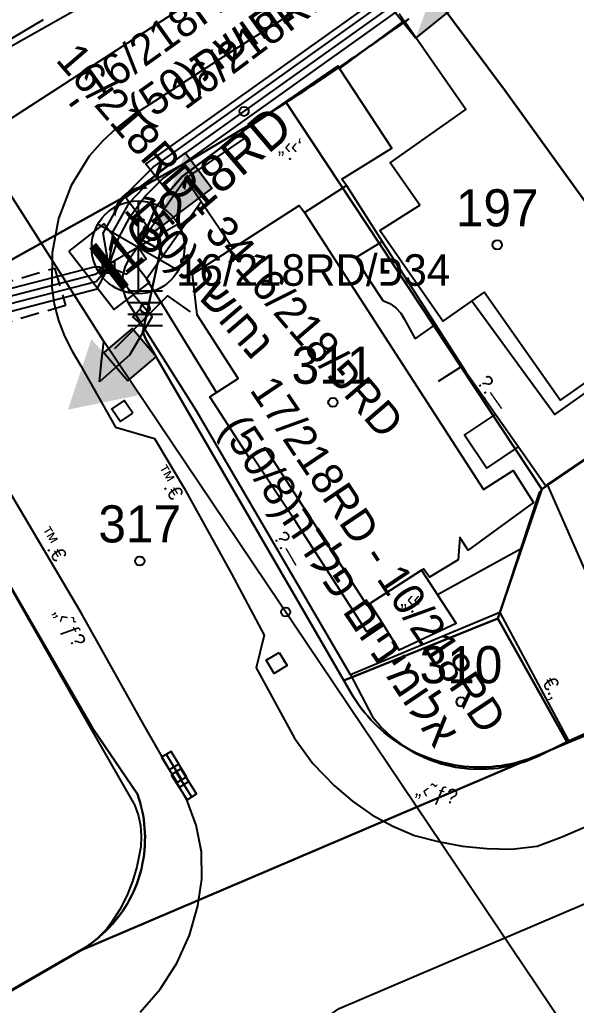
# Model space of a CAD drawing. Header units: metres. Extents: x 218299 to 220222, y 572714 to 574340.
# Drawn here: x 218957.9 to 218987.9, y 573394.8 to 573447.9 of the extents above; entities that cross this region are included whole.
import ezdxf
from ezdxf.enums import TextEntityAlignment as Align

# ---------------------------------------------------------------- set-up
doc = ezdxf.new("R2010")
doc.units = ezdxf.units.M
doc.header["$MEASUREMENT"] = 0
doc.linetypes.add('DASH15', pattern=[1.5, 1, -0.5])
for name, color, linetype in [('1602', 44, 'Continuous'), ('1603', 44, 'Continuous'), ('6011', 10, 'Continuous'), ('6091', 102, 'CABLEUNDEXIST03'), ('6151', 102, 'CABLEUNDEXIST03'), ('6201', 7, 'Continuous'), ('6241', 7, 'Continuous'), ('6261', 7, 'Continuous'), ('6370', 7, 'Continuous'), ('6512', 7, 'Continuous'), ('6522', 1, 'Continuous'), ('65231', 1, 'Continuous'), ('6590', 7, 'Continuous'), ('6701', 7, 'DASH15'), ('68154', 7, 'Continuous'), ('6902', 1, 'Continuous'), ('6910', 102, 'Continuous'), ('6911', 3, 'Continuous'), ('A_POINTS', 2, 'Continuous'), ('M2200', 253, 'Continuous'), ('M2207', 253, 'Continuous'), ('M2401', 7, 'Continuous'), ('M2404', 7, 'Continuous'), ('M2407', 253, 'Continuous'), ('M2408', 253, 'Continuous'), ('M2420', 253, 'Continuous'), ('M2601', 253, 'Continuous'), ('M2602', 253, 'Continuous'), ('M2605', 253, 'Continuous'), ('M4903', 253, 'Continuous'), ('M5250', 253, 'Continuous')]:
    doc.layers.add(name, color=color, linetype=linetype)
doc.styles.add('HEBTXT', font='HEBTXT')
doc.styles.add('MAVAT_HEBTXT', font='HEBTXT')
doc.linetypes.add('CABLEUNDEXIST03', pattern='A,3.5,[222,elecad.shx,S=0.01,R=0,X=0,Y=0],1.5', length=5)

# ---------------------------------------------------------------- blocks, each defined once
blk = doc.blocks.new('6261')
blk.add_lwpolyline([(-2, -1.2), (2, -1.2), (2, 1.2), (-2, 1.2)], close=True)
at = {"color": 0}
blk.add_solid([(2, 1.2), (-2, -1.2), (2, -1.2)], dxfattribs=at)
at = {"color": 0, "style": 'HEBTXT'}
blk.add_attdef('PIL_NAME', (2.689, 2.418), '', height=1.7, dxfattribs=at)
at = {"style": 'HEBTXT'}
blk.add_attdef('CAMUT_MONIM', (2.489, 0.218), '', height=1.7, dxfattribs=at)
at = {"color": 0, "style": 'HEBTXT', "flags": 1}
for tag, p in [('TYPE', (2.585, -1.773)), ('MAP_TYPE', (2.689, -3.782))]:
    blk.add_attdef(tag, p, '', height=1.7, dxfattribs=at)
blk = doc.blocks.new('6910')
at = {"layer": 'A_POINTS'}
blk.add_circle((0, 0), 0.25, dxfattribs=at)
at = {"color": 0, "style": 'HEBTXT', "flags": 1}
blk.add_attdef('CODE', (-2.918, 6.399), '', height=1.7, dxfattribs=at)
at = {"color": 0, "style": 'HEBTXT'}
for tag, p in [('PATH', (0.169, 4.708)), ('HTCH', (0.169, 2.708))]:
    blk.add_attdef(tag, text='', height=1.7, dxfattribs=at).set_placement(p, align=Align.MIDDLE_CENTER)
blk = doc.blocks.new('6911')
at = {"layer": 'A_POINTS'}
blk.add_circle((0, 0), 0.25, dxfattribs=at)
at = {"color": 0, "style": 'HEBTXT', "flags": 1}
blk.add_attdef('CODE', (-2.918, 6.399), '', height=1.7, dxfattribs=at)
at = {"color": 0, "style": 'HEBTXT'}
for tag, p in [('PATH', (0.169, 4.708)), ('HTCH', (0.169, 2.708))]:
    blk.add_attdef(tag, text='', height=1.7, dxfattribs=at).set_placement(p, align=Align.MIDDLE_CENTER)
blk = doc.blocks.new('68154')
at = {"color": 0}
for p, q in [((0.9375, 0.9375), (-0.9375, 0.9375)), ((0.9375, 0.3125), (-0.9375, 0.3125)), ((0.9375, -0.3125), (-0.9375, -0.3125)), ((0.9375, -0.9375), (-0.9375, -0.9375))]:
    blk.add_line(p, q, dxfattribs=at)
at = {"layer": 'A_POINTS'}
blk.add_circle((0, 0), 0.25, dxfattribs=at)
blk = doc.blocks.new('6902')
at = {"layer": 'A_POINTS'}
blk.add_circle((0, 0), 0.25, dxfattribs=at)
at = {"color": 0, "style": 'HEBTXT', "flags": 1}
blk.add_attdef('CODE', (-2.918, 6.399), '', height=1.7, dxfattribs=at)
at = {"color": 0, "style": 'HEBTXT'}
for tag, p in [('PATH', (0.169, 4.708)), ('HTCH', (0.169, 2.708))]:
    blk.add_attdef(tag, text='', height=1.7, dxfattribs=at).set_placement(p, align=Align.MIDDLE_CENTER)
blk = doc.blocks.new('6522')
at = {"color": 0}
for points in [[(0.707, 0.707), (3.55, 3.55), (4.778, 2.689)], [(2.084, 2.082), (1.693, 2.422), (2.067, 2.83), (2.465, 2.465)]]:
    blk.add_lwpolyline(points, dxfattribs=at)
blk.add_solid([(2.083, 2.083), (1.693, 2.422), (2.465, 2.465), (2.067, 2.83)], dxfattribs=at)
at = {"color": 0, "style": 'HEBTXT'}
blk.add_attdef('PLACE', (4.757, 3.899), '', height=1.7, dxfattribs=at)
blk = doc.blocks.new('6201')
at = {"color": 0}
blk.add_solid([(-2, 1), (2, 1), (0, 4.464)], dxfattribs=at)
at = {"color": 0, "style": 'HEBTXT'}
for tag, p, height in [('TRN_NAME', (2.777, 4.893), 3), ('POWER', (2.777, 1.493), 2)]:
    blk.add_attdef(tag, p, '', height=height, dxfattribs=at)
blk = doc.blocks.new('6590')
at = {"color": 0}
for points in [[(0, 2.5), (0, -2.5)], [(2.165, -1.25), (-2.165, 1.25)], [(2.165, 1.25), (-2.165, -1.25)]]:
    blk.add_lwpolyline(points, dxfattribs=at)
blk.add_circle((0, 0), 2.5, dxfattribs=at)
at = {"color": 0, "style": 'HEBTXT'}
blk.add_attdef('CENT_NAME', (2.5, 3), '', height=3, dxfattribs=at)
at = {"color": 0, "style": 'HEBTXT', "flags": 1}
blk.add_attdef('MAP_TYPE', (2.875, -1.593), '', height=3, dxfattribs=at)
blk = doc.blocks.new('6370')
at = {"color": 0}
blk.add_lwpolyline([(-1, -1), (1, -1), (1, 1), (-1, 1)], close=True, dxfattribs=at)
for points in [[(-0.991, 1.013), (1.003, 1.013), (-0.991, -1.013)], [(-0.991, -1.013), (1.003, -1.013), (1.003, 1.013)]]:
    blk.add_solid(points, dxfattribs=at)
at = {"color": 0, "style": 'HEBTXT'}
blk.add_attdef('POLE_NUM', (2.033, 2.706), '', height=2, dxfattribs=at)
at = {"color": 0, "style": 'HEBTXT', "flags": 1}
blk.add_attdef('MAP_TYPE', (2.063, -0.224), '', height=2, dxfattribs=at)
blk = doc.blocks.new('6241')
at = {"color": 0}
blk.add_lwpolyline([(-2, -1.2), (2, -1.2), (2, 1.2), (-2, 1.2)], close=True, dxfattribs=at)
blk.add_lwpolyline([(-2, -1.2), (2, -1.2), (2, 1.2), (-2, 1.2)], close=True, dxfattribs=at)
at = {"color": 0, "const_width": 0.48}
blk.add_lwpolyline([(-1.44, 0), (1.44, 0)], dxfattribs=at)
blk.add_lwpolyline([(-1.44, 0), (1.44, 0)], dxfattribs=at)
at = {"color": 0, "style": 'HEBTXT'}
blk.add_attdef('PIL_NAME', (2.42, 1.776), '', height=1.7, dxfattribs=at)
at = {"color": 0, "style": 'HEBTXT', "flags": 1}
for tag, p in [('TYPE', (2.43, -0.61)), ('MAP_TYPE', (2.423, -2.677))]:
    blk.add_attdef(tag, p, '', height=1.7, dxfattribs=at)
blk = doc.blocks.new('1603')
at = {"layer": 'A_POINTS'}
blk.add_circle((0, 0), 0.25, dxfattribs=at)
at = {"color": 0, "style": 'HEBTXT'}
blk.add_attdef('PARCEL_NUM', text='', height=2, dxfattribs=at).set_placement((0, 1), align=Align.CENTER)
at = {"color": 0, "style": 'HEBTXT', "flags": 1}
blk.add_attdef('LOT_NUM', text='', height=2, dxfattribs=at).set_placement((0, -2.5), align=Align.CENTER)
blk = doc.blocks.new('M2404')
blk.add_circle((0, 0), 0.025)
at = {"style": 'MAVAT_HEBTXT'}
blk.add_attdef('NAME', text='', height=0.8, dxfattribs=at).set_placement((0, 1.59), align=Align.MIDDLE)
blk = doc.blocks.new('M2408')
blk.add_circle((0, 0), 0.025)
at = {"style": 'MAVAT_HEBTXT'}
blk.add_attdef('NAME', text='', height=0.8, dxfattribs=at).set_placement((0, 1.59), align=Align.MIDDLE)
blk = doc.blocks.new('M2602')
blk.add_circle((0, 0), 0.025)
at = {"style": 'MAVAT_HEBTXT'}
blk.add_attdef('NAME', text='', height=0.8, dxfattribs=at).set_placement((0, 1.59), align=Align.MIDDLE)
blk = doc.blocks.new('M2605')
blk.add_circle((0, 0), 0.025)
at = {"style": 'MAVAT_HEBTXT'}
blk.add_attdef('NAME', text='', height=0.8, dxfattribs=at).set_placement((0, 1.59), align=Align.MIDDLE)
blk = doc.blocks.new('M2207')
blk.add_circle((0, 0), 0.025)
at = {"style": 'MAVAT_HEBTXT'}
blk.add_attdef('NAME', text='', height=0.8, dxfattribs=at).set_placement((0, 1.59), align=Align.MIDDLE)
blk = doc.blocks.new('M5250')
blk.add_circle((0, 0), 0.025)
at = {"style": 'MAVAT_HEBTXT'}
blk.add_attdef('NAME', text='', height=0.8, dxfattribs=at).set_placement((0, 1.25), align=Align.MIDDLE)
blk = doc.blocks.new('M4903')
blk.add_lwpolyline([(-1.6, -0.59), (1.6, -0.59), (1.6, 0.62), (-1.6, 0.62)], close=True)
for points in [[(-1.57, 0), (1.57, 0)], [(0, 0.62), (0, -0.59)]]:
    blk.add_lwpolyline(points)
at = {"style": 'MAVAT_HEBTXT', "flags": 1}
for tag, p in [('MARK', (0, 1.87)), ('IL', (0, -6.97))]:
    blk.add_attdef(tag, text='', height=0.8, dxfattribs=at).set_placement(p, align=Align.MIDDLE)
at = {"style": 'MAVAT_HEBTXT'}
for tag, p in [('HEIGHT', (0, -1.84)), ('NAME', (0, -4.41))]:
    blk.add_attdef(tag, text='', height=0.8, dxfattribs=at).set_placement(p, align=Align.MIDDLE)
blk = doc.blocks.new('111')
at = {"layer": 'M2200'}
blk.add_polyline3d([(218991.644, 573449.046, 571.68), (218996.105, 573442.712, 571.44), (218994.784, 573441.746, 572.16), (218998.805, 573436.383, 571.68), (218993.094, 573432.374, 571.68), (218993.419, 573431.91, 571.68), (218986.993, 573427.399, 571.68), (218982.899, 573433.231, 573.6), (218982.227, 573432.759, 572.874), (218980.678, 573431.671, 571.2), (218977.28, 573436.545, 571.2), (218979.437, 573437.913, 572.64), (218977.829, 573440.204, 571.44), (218981.904, 573443.065, 571.68), (218978.653, 573447.732, 571.245), (218978.576, 573447.842, 571.235), (218978.312, 573448.222, 571.2)], dxfattribs=at)
blk.add_polyline3d([(218973.124, 573437.653, 570.48), (218973.214, 573437.514, 570.48), (218982.869, 573422.591, 570.48), (218984.459, 573423.619, 570.24), (218985.554, 573421.884, 570), (218982.032, 573419.32, 570), (218981.591, 573420.003, 571.68), (218981.495, 573418.807, 572.16), (218979.951, 573417.866, 572.4), (218979.951, 573417.866, 572.4), (218979.632, 573418.317, 572.4), (218979.632, 573418.317, 572.4), (218979.519, 573418.243, 572.319), (218976.743, 573416.447, 570.349), (218976.589, 573416.348, 570.24), (218971.098, 573424.835, 570.48), (218970.395, 573424.38, 570.48), (218970.245, 573424.283, 570.48), (218968.11, 573427.581, 570.48), (218968.469, 573427.813, 570.536), (218969.643, 573428.573, 570.72), (218967.423, 573432.004, 570.96), (218967.176, 573434.198, 571.439), (218967.176, 573434.203, 571.44), (218969.353, 573435.602, 571.076), (218972.92, 573437.894, 570.48), (218972.92, 573437.894, 570.48), (218973.124, 573437.653, 570.48)], close=True, dxfattribs=at)
at = {"layer": 'M2207'}
for points in [[(218975.02, 573445.417, 570), (218969.862, 573441.89, 570), (218970.071, 573441.584, 570.24), (218966.795, 573439.344, 570.48), (218966.795, 573439.344, 570.48), (218967.639, 573438.11, 570.519), (218969.353, 573435.602, 570.6), (218972.92, 573437.894, 570.48), (218973.124, 573437.653, 570.24), (218973.214, 573437.514, 570.24), (218975.479, 573438.966, 570.48), (218975.479, 573438.966, 570.48), (218975.229, 573439.311, 570.48), (218977.918, 573440.991, 570.36), (218975.11, 573445.28, 570.011)], [(218976.743, 573416.447, 570.12), (218979.519, 573418.243, 569.88), (218980.38, 573416.912, 569.88), (218981.382, 573415.364, 569.88), (218978.326, 573413.942, 570.12), (218977.375, 573415.446, 570.12)]]:
    blk.add_polyline3d(points, close=True, dxfattribs=at)
at = {"layer": 'M2401'}
for points in [[(218973.175, 573448.663, 567.454), (218969.119, 573446.08, 567.334), (218964.845, 573443.325, 567.214), (218963.947, 573442.75, 567.147), (218963.101, 573442.091, 567.105), (218962.32, 573441.355, 567.087), (218961.614, 573440.552, 567.094), (218960.642, 573438.969, 566.961), (218959.96, 573437.205, 566.874), (218959.61, 573435.344, 566.838), (218959.6, 573433.482, 566.854), (218959.728, 573432.587, 566.856), (218959.956, 573431.707, 566.837), (218960.279, 573430.858, 566.796), (218960.69, 573430.056, 566.734), (218961.167, 573429.248, 566.734), (218963.021, 573425.954, 566.494), (218965.139, 573425.346, 566.494), (218966.733, 573422.658, 566.374), (218969.255, 573418.079, 566.014), (218971.035, 573414.748, 565.894), (218970.619, 573412.991, 565.774), (218972.673, 573409.188, 565.534), (218973.671, 573407.835, 565.521), (218974.839, 573406.631, 565.414), (218975.799, 573405.8, 565.345), (218976.849, 573405.068, 565.302), (218977.969, 573404.451, 565.284), (218979.142, 573403.956, 565.294), (218980.421, 573403.615, 565.294), (218981.728, 573403.376, 565.294), (218983.049, 573403.241, 565.294), (218984.373, 573403.212, 565.294), (218985.749, 573403.373, 565.294), (218987.047, 573403.856, 565.294), (218990.611, 573405.389, 565.414)], [(218955.66, 573445.512, 567.214), (218961.036, 573448.525, 567.094), (218966.605, 573452.092, 567.214), (218971.921, 573455.908, 567.454), (218977.235, 573460.012, 567.814), (218982.218, 573463.794, 568.054), (218987.541, 573468.146, 568.774), (218991.778, 573471.962, 569.134), (218996.745, 573476.675, 569.614), (218999.794, 573479.775, 569.854), (219004.282, 573484.541, 570.454)], [(218964.359, 573394.435, 565.054), (218965.443, 573395.665, 565.125), (218966.342, 573397.06, 565.17), (218967.022, 573398.574, 565.186), (218967.462, 573400.155, 565.174), (218967.682, 573401.589, 565.219), (218967.657, 573403.06, 565.276), (218967.383, 573404.505, 565.342), (218966.878, 573405.863, 565.414), (218964.55, 573409.918, 565.534), (218961.177, 573415.942, 566.014), (218957.151, 573422.748, 566.494)]]:
    blk.add_polyline3d(points, dxfattribs=at)
at = {"layer": 'M2404'}
for points in [[(218973.175, 573448.663, 567.454), (218969.119, 573446.08, 567.334), (218964.845, 573443.325, 567.214), (218963.947, 573442.75, 567.147), (218963.101, 573442.091, 567.105), (218962.32, 573441.355, 567.087), (218961.614, 573440.552, 567.094), (218960.642, 573438.969, 566.961), (218959.96, 573437.205, 566.874), (218959.61, 573435.344, 566.838), (218959.6, 573433.482, 566.854), (218959.728, 573432.587, 566.856), (218959.956, 573431.707, 566.837), (218960.279, 573430.858, 566.796), (218960.69, 573430.056, 566.734), (218961.167, 573429.248, 566.734), (218963.021, 573425.954, 566.494), (218965.139, 573425.346, 566.494), (218966.733, 573422.658, 566.374), (218969.255, 573418.079, 566.014), (218971.035, 573414.748, 565.894), (218970.619, 573412.991, 565.774), (218972.673, 573409.188, 565.534), (218973.671, 573407.835, 565.521), (218974.839, 573406.631, 565.414), (218975.799, 573405.8, 565.345), (218976.849, 573405.068, 565.302), (218977.969, 573404.451, 565.284), (218979.142, 573403.956, 565.294), (218980.421, 573403.615, 565.294), (218981.728, 573403.376, 565.294), (218983.049, 573403.241, 565.294), (218984.373, 573403.212, 565.294), (218985.749, 573403.373, 565.294), (218987.047, 573403.856, 565.294), (218990.611, 573405.389, 565.414)], [(218955.66, 573445.512, 567.214), (218961.036, 573448.525, 567.094), (218966.605, 573452.092, 567.214), (218971.921, 573455.908, 567.454), (218977.235, 573460.012, 567.814), (218982.218, 573463.794, 568.054), (218987.541, 573468.146, 568.774), (218991.778, 573471.962, 569.134), (218996.745, 573476.675, 569.614), (218999.794, 573479.775, 569.854), (219004.282, 573484.541, 570.454)], [(218964.359, 573394.435, 565.054), (218965.443, 573395.665, 565.125), (218966.342, 573397.06, 565.17), (218967.022, 573398.574, 565.186), (218967.462, 573400.155, 565.174), (218967.682, 573401.589, 565.219), (218967.657, 573403.06, 565.276), (218967.383, 573404.505, 565.342), (218966.878, 573405.863, 565.414), (218964.55, 573409.918, 565.534), (218961.177, 573415.942, 566.014), (218957.151, 573422.748, 566.494)]]:
    blk.add_polyline3d(points, dxfattribs=at)
at = {"layer": 'M2407'}
for points in [[(218968.469, 573427.813, 567.294), (218964.697, 573433.946, 567.294), (218967.639, 573438.11, 567.294)], [(218976.667, 573433.949, 567.384), (218977.443, 573432.775, 567.384), (218977.807, 573432.614, 567.384), (218978.132, 573432.383, 567.384), (218978.405, 573432.092, 567.384), (218978.594, 573431.793, 567.384), (218979.172, 573430.712, 567.384), (218979.172, 573430.712, 567.384)], [(218982.227, 573432.759, 568.824), (218986.706, 573426.632, 568.824), (218990.999, 573429.674, 568.824)], [(218983.514, 573426.652, 567.384), (218981.836, 573425.547, 567.384), (218983.042, 573423.749, 567.384), (218984.744, 573424.895, 567.384)], [(218977.375, 573415.446, 567.474), (218976.573, 573414.923, 567.294), (218972.752, 573420.85, 567.474), (218970.395, 573424.38, 567.294)], [(218992.36, 573411.16, 565.944), (218991.25, 573413.542, 566.034), (218990.555, 573413.215, 566.034), (218986.315, 573422.864, 566.214)], [(218984.853, 573419.369, 567.384), (218980.38, 573416.912, 567.474)]]:
    blk.add_polyline3d(points, dxfattribs=at)
at = {"layer": 'M2408'}
for points in [[(218957.031, 573417.904, 566.385), (218960.703, 573411.457, 565.845), (218964.052, 573405.592, 565.485), (218964.253, 573405.052, 565.485), (218964.376, 573404.49, 565.485), (218964.421, 573403.916, 565.485), (218964.386, 573403.341, 565.485), (218964.339, 573403.062, 565.485), (218964.182, 573402.253, 565.406), (218963.949, 573401.461, 565.347), (218963.642, 573400.693, 565.309), (218963.265, 573399.956, 565.291), (218962.821, 573399.257, 565.295), (218962.564, 573398.91, 565.305), (218962.061, 573398.412, 565.305), (218961.504, 573397.973, 565.305), (218961.138, 573397.735, 565.305), (218955.612, 573394.529, 565.125)], [(218975.689, 573412.608, 565.845), (218976.872, 573410.341, 565.665), (218977.371, 573409.764, 565.62), (218977.927, 573409.241, 565.579), (218978.535, 573408.779, 565.543), (218979.188, 573408.383, 565.511), (218979.879, 573408.057, 565.485), (218980.6, 573407.804, 565.464), (218981.344, 573407.629, 565.45), (218982.102, 573407.531, 565.441), (218982.866, 573407.514, 565.438), (218983.628, 573407.575, 565.441), (218984.379, 573407.716, 565.45), (218985.112, 573407.935, 565.465), (218985.801, 573408.22, 565.485), (218987.446, 573409.049, 565.485)]]:
    blk.add_polyline3d(points, dxfattribs=at)
at = {"layer": 'M2420', "linetype": 'Continuous', "lineweight": -3}
for points in [[(218778.789, 573430.643), (218823.5, 573420), (218850.7, 573416.62), (218872.91, 573416.69), (218902.91, 573421.31), (218924.8, 573428), (218952.3, 573439.38), (218956.3, 573441.88), (218980.91, 573457.81), (218995.09, 573470.88), (219024.2, 573502.19), (219042.09, 573537.19), (219043.91, 573540.62), (219049.7, 573557.12), (219054.59, 573574.81), (219057.41, 573589.69), (219057.5, 573620.62), (219058, 573628.19), (219058.7, 573640.38), (219046.5, 573689.62), (219028.09, 573726.31)], [(218815, 573271.12), (218820.09, 573275.12), (218861.3, 573307.12), (218922.3, 573356.31), (218953.3, 573379.31), (218975.09, 573394.62), (219016.09, 573412.12), (219055, 573427.19), (219099.41, 573445.88), (219110.2, 573450.38), (219123.3, 573457.88), (219130.09, 573462.38), (219137.3, 573467.38), (219141.09, 573470.12), (219151.91, 573480.62), (219163.91, 573496.88), (219171.3, 573512.19), (219176.8, 573527.5), (219181.7, 573546.81)]]:
    blk.add_lwpolyline(points, dxfattribs=at)
at = {"layer": 'M2601'}
blk.add_polyline3d([(218959.124, 573447.905, 568.275), (218955.931, 573446.016, 568.275)], dxfattribs=at)
at = {"layer": 'M2602'}
for points in [[(218976.667, 573433.949, 568.554), (218976.667, 573433.949, 568.554), (218975.977, 573435.086, 568.554), (218977.405, 573435.965, 568.554)], [(218979.172, 573430.712, 569.184), (218980.279, 573431.485, 569.184)], [(218981.718, 573429.242, 569.004), (218980.414, 573428.416, 569.004)], [(218983.735, 573415.972, 568.005), (218987.446, 573409.049, 568.005), (218987.446, 573409.049, 568.005), (218989.288, 573409.883, 567.855), (218989.288, 573409.883, 567.855)]]:
    blk.add_polyline3d(points, dxfattribs=at)
at = {"layer": 'M2605'}
for points in [[(218978.576, 573447.842, 568.905), (218975.11, 573445.28, 568.905)], [(218986.214, 573422.796, 567.405), (218985.859, 573422.427, 567.405), (218984.853, 573419.369, 567.405), (218983.735, 573415.972, 567.405), (218983.735, 573415.972, 567.405), (218975.689, 573412.608, 567.255), (218975.689, 573412.608, 567.255), (218967.35, 573426.892, 567.405), (218963.787, 573432.548, 567.405), (218963.585, 573432.92, 567.405), (218963.457, 573433.323, 567.405), (218963.407, 573433.742, 567.405), (218963.436, 573434.164, 567.405), (218963.544, 573434.573, 567.405), (218963.727, 573434.954, 567.405), (218963.837, 573435.118, 567.405), (218966.795, 573439.344, 567.405)], [(218975.479, 573438.966, 568.905), (218977.405, 573435.965, 568.905), (218980.279, 573431.485, 568.905), (218981.718, 573429.242, 568.905), (218981.916, 573428.934, 568.905), (218983.514, 573426.652, 568.849), (218984.744, 573424.895, 568.806), (218986.214, 573422.796, 568.755), (218986.214, 573422.796, 568.755), (218986.214, 573422.796, 568.755), (218986.315, 573422.864, 568.755), (218992.768, 573427.25, 568.755)]]:
    blk.add_polyline3d(points, dxfattribs=at)
at = {"layer": 'M5250'}
for points in [[(218963.96, 573426.702, 566.644), (218963.503, 573427.383, 566.644), (218962.836, 573426.935, 566.644), (218963.292, 573426.254, 566.644), (218963.96, 573426.702, 566.644)], [(218971.845, 573413.817, 565.92), (218972.281, 573413.103, 565.92), (218971.58, 573412.674, 565.875), (218971.143, 573413.388, 565.875), (218971.845, 573413.817, 565.92)]]:
    blk.add_polyline3d(points, dxfattribs=at)
at = {"layer": 'M2207'}
ref = blk.add_blockref('M2207', (218972.427, 573440.409), dxfattribs=dict(at, xscale=0.5, yscale=0.5, zscale=0.5))
ref.add_attrib('NAME', '„‹‹‘', dxfattribs={"layer": '0', "height": 0.8, "style": 'MAVAT_HEBTXT'}).set_placement((218972.427, 573441.034), align=Align.MIDDLE)
ref = blk.add_blockref('M2207', (218979.029, 573416.016), dxfattribs=dict(at, xscale=0.5, yscale=0.5, zscale=0.5))
ref.add_attrib('NAME', '„‹‹‘', dxfattribs={"layer": '0', "height": 0.8, "style": 'MAVAT_HEBTXT'}).set_placement((218979.029, 573416.641), align=Align.MIDDLE)
at = {"layer": 'M2404'}
ref = blk.add_blockref('M2404', (218966.36, 573423.287), dxfattribs=dict(at, xscale=0.5, yscale=0.5, zscale=0.5))
ref.add_attrib('NAME', '™.€', dxfattribs={"layer": '0', "height": 0.8, "rotation": 300.6074, "style": 'MAVAT_HEBTXT'}).set_placement((218965.887, 573423.007), align=Align.MIDDLE)
ref = blk.add_blockref('M2404', (218959.128, 573419.405), dxfattribs=dict(at, xscale=0.5, yscale=0.5, zscale=0.5))
ref.add_attrib('NAME', '™.€', dxfattribs={"layer": '0', "height": 0.8, "rotation": 300.6074, "style": 'MAVAT_HEBTXT'}).set_placement((218959.602, 573419.685), align=Align.MIDDLE)
at = {"layer": 'M2408'}
ref = blk.add_blockref('M2408', (218958.343, 573415.601), dxfattribs=dict(at, xscale=0.5, yscale=0.5, zscale=0.5))
ref.add_attrib('NAME', '„‹˜ƒ\x8e', dxfattribs={"layer": '0', "height": 0.8, "rotation": 299.6683, "style": 'MAVAT_HEBTXT'}).set_placement((218960.488, 573415.135), align=Align.MIDDLE)
ref = blk.add_blockref('M2408', (218980.612, 573407.802), dxfattribs=dict(at, xscale=0.5, yscale=0.5, zscale=0.5))
ref.add_attrib('NAME', '„‹˜ƒ\x8e', dxfattribs={"layer": '0', "height": 0.8, "rotation": 346.7067, "style": 'MAVAT_HEBTXT'}).set_placement((218980.323, 573406.154), align=Align.MIDDLE)
at = {"layer": 'M2602'}
ref = blk.add_blockref('M2602', (218986.07, 573411.617), dxfattribs=dict(at, xscale=0.5, yscale=0.5, zscale=0.5))
ref.add_attrib('NAME', '€.‚', dxfattribs={"layer": '0', "height": 0.8, "rotation": 298.1929, "style": 'MAVAT_HEBTXT'}).set_placement((218986.554, 573411.876), align=Align.MIDDLE)
at = {"layer": 'M2605'}
ref = blk.add_blockref('M2605', (218982.919, 573427.501), dxfattribs=dict(at, xscale=0.5, yscale=0.5, zscale=0.5))
ref.add_attrib('NAME', '\x9a.—', dxfattribs={"layer": '0', "height": 0.8, "rotation": 305.0008, "style": 'MAVAT_HEBTXT'}).set_placement((218983.37, 573427.817), align=Align.MIDDLE)
ref = blk.add_blockref('M2605', (218971.886, 573419.123), dxfattribs=dict(at, xscale=0.5, yscale=0.5, zscale=0.5))
ref.add_attrib('NAME', '\x9a.—', dxfattribs={"layer": '0', "height": 0.8, "rotation": 300.2756, "style": 'MAVAT_HEBTXT'}).set_placement((218972.361, 573419.4), align=Align.MIDDLE)
at = {"layer": 'M4903', "xscale": 0.4999999999999999, "yscale": 0.4999999999999999, "zscale": 0.4999999999999999}
for p, rotation in [((218966.18, 573407.631, 565.32), 301.4174624063513), ((218966.714, 573406.698, 565.32), 302.291638667157)]:
    blk.add_blockref('M4903', p, dxfattribs=dict(at, rotation=rotation))
at = {"layer": 'M5250', "xscale": 0.5, "yscale": 0.5, "zscale": 0.5}
for p in [(218962.836, 573426.935, 566.644), (218972.136, 573413.341, 565.92)]:
    blk.add_blockref('M5250', p, dxfattribs=at)

msp = doc.modelspace()

# ---------------------------------------------------------------- linework, layer by layer
at = {"layer": '1602'}
for points in [[(218988.28, 573455.01), (219003.264, 573435.057), (218995.25, 573428.93), (218989.03, 573437.16), (218984, 573444.13), (218980.35, 573449.04)], [(218980.35, 573449.04), (218984, 573444.13), (218989.03, 573437.16)], [(218978.8355, 573447.9522), (218978.6725, 573447.8363), (218978.5094, 573447.7206), (218978.3461, 573447.605), (218978.1828, 573447.4896), (218978.0193, 573447.3744), (218977.8558, 573447.2593), (218977.6921, 573447.1443), (218977.5283, 573447.0296), (218977.3644, 573446.9149), (218977.2004, 573446.8005), (218977.0363, 573446.6862), (218976.872, 573446.572), (218976.7077, 573446.458), (218976.5433, 573446.3442), (218976.3787, 573446.2305), (218976.2141, 573446.117), (218976.0493, 573446.0036), (218975.8844, 573445.8904), (218975.7194, 573445.7774), (218975.5543, 573445.6645), (218975.3891, 573445.5517), (218975.2238, 573445.4392), (218975.0584, 573445.3268), (218974.8929, 573445.2145), (218974.7273, 573445.1024), (218974.5615, 573444.9905), (218974.3957, 573444.8787), (218974.2297, 573444.7671), (218974.0637, 573444.6556), (218973.8975, 573444.5443), (218973.7312, 573444.4331), (218973.5648, 573444.3222), (218973.3984, 573444.2113), (218973.2318, 573444.1007), (218973.0651, 573443.9901), (218972.8983, 573443.8798), (218972.7314, 573443.7696), (218972.5643, 573443.6596), (218972.3972, 573443.5497), (218972.23, 573443.44), (218971.8629, 573443.2197), (218967.13, 573440.38), (218946.594, 573428.944)], [(218995.25, 573428.93), (218986.01, 573422.61), (218972.23, 573443.44), (218972.3972, 573443.5497), (218972.5643, 573443.6596), (218972.7314, 573443.7696), (218972.8983, 573443.8798), (218973.0651, 573443.9901), (218973.2318, 573444.1007), (218973.3984, 573444.2113), (218973.5648, 573444.3222), (218973.7312, 573444.4331), (218973.8975, 573444.5443), (218974.0637, 573444.6556), (218974.2297, 573444.7671), (218974.3957, 573444.8787), (218974.5615, 573444.9905), (218974.7273, 573445.1024), (218974.8929, 573445.2145), (218975.0584, 573445.3268), (218975.2238, 573445.4392), (218975.3891, 573445.5517), (218975.5543, 573445.6645), (218975.7194, 573445.7774), (218975.8844, 573445.8904), (218976.0493, 573446.0036), (218976.2141, 573446.117), (218976.3787, 573446.2305), (218976.5433, 573446.3442), (218976.7077, 573446.458), (218976.872, 573446.572), (218977.0363, 573446.6862), (218977.2004, 573446.8005), (218977.3644, 573446.9149), (218977.5283, 573447.0296), (218977.6921, 573447.1443), (218977.8558, 573447.2593), (218978.0193, 573447.3744), (218978.1828, 573447.4896), (218978.3461, 573447.605), (218978.5094, 573447.7206), (218978.6725, 573447.8363), (218978.8355, 573447.9522)], [(218946.594, 573428.944), (218967.13, 573440.38), (218971.8629, 573443.2197), (218969.99, 573441.948), (218966.62, 573439.452), (218965.237, 573437.858), (218964.45, 573436.047), (218965.452, 573435.5079), (218964.5011, 573431.0856), (218964.5735, 573430.907), (218964.65, 573430.73), (218973.29, 573415.83), (218975.3358, 573412.3039), (218975.75, 573411.59), (218975.8794, 573411.3764), (218976.0154, 573411.1669), (218976.1578, 573410.9617), (218976.3066, 573410.7611), (218976.4616, 573410.5652), (218976.6226, 573410.3743), (218976.7895, 573410.1885), (218976.9621, 573410.008), (218977.1402, 573409.8329), (218977.3238, 573409.6635), (218977.5125, 573409.4999), (218977.7063, 573409.3423), (218977.9049, 573409.1908), (218978.1081, 573409.0456), (218978.3157, 573408.9068), (218978.5276, 573408.7746), (218978.7435, 573408.649), (218978.9632, 573408.5302), (218979.1865, 573408.4184), (218979.4132, 573408.3136), (218979.6431, 573408.2159), (218979.8759, 573408.1254), (218980.1114, 573408.0422), (218980.3494, 573407.9664), (218980.5896, 573407.8981), (218980.8319, 573407.8374), (218981.0759, 573407.7842), (218981.3215, 573407.7386), (218981.5684, 573407.7008), (218981.8163, 573407.6707), (218982.0651, 573407.6483), (218982.3144, 573407.6337), (218982.5641, 573407.6269), (218982.8138, 573407.6279), (218983.0634, 573407.6367), (218983.3126, 573407.6532), (218983.5612, 573407.6776), (218983.8089, 573407.7097), (218984.0555, 573407.7495), (218984.3007, 573407.797), (218984.5443, 573407.8521), (218984.7861, 573407.9148), (218985.0257, 573407.985), (218985.2631, 573408.0627), (218985.498, 573408.1477), (218985.73, 573408.24), (218961.02, 573397.69), (218961.2232, 573397.8074), (218961.4223, 573397.9315), (218961.6171, 573398.0622), (218961.8074, 573398.1994), (218961.993, 573398.3428), (218962.1738, 573398.4924), (218962.3494, 573398.648), (218962.5197, 573398.8094), (218962.6844, 573398.9764), (218962.8435, 573399.1488), (218962.9968, 573399.3264), (218963.144, 573399.5091), (218963.2849, 573399.6966), (218963.4196, 573399.8888), (218963.5477, 573400.0853), (218963.6691, 573400.286), (218963.7838, 573400.4907), (218963.8915, 573400.6991), (218963.9922, 573400.911), (218964.0857, 573401.1262), (218964.172, 573401.3443), (218964.2509, 573401.5653), (218964.3224, 573401.7887), (218964.3863, 573402.0145), (218964.4427, 573402.2422), (218964.4913, 573402.4717), (218964.5323, 573402.7027), (218964.5655, 573402.9349), (218964.5909, 573403.1682), (218964.6084, 573403.4021), (218964.6181, 573403.6365), (218964.62, 573403.8711), (218964.614, 573404.1056), (218964.6001, 573404.3398), (218964.5784, 573404.5734), (218964.5489, 573404.8062), (218964.5115, 573405.0378), (218964.4665, 573405.268), (218964.4138, 573405.4966), (218964.3534, 573405.7233), (218964.2855, 573405.9479), (218964.21, 573406.17), (218961.81, 573409.72), (218953.3862, 573424.2204)], [(218955.7039, 573394.6431), (218961.02, 573397.69), (218985.73, 573408.24), (218987.3939, 573408.9322), (219010.468, 573418.531), (219012.76, 573419.53), (219025.31, 573424.85)], [(218953.3862, 573424.2204), (218961.81, 573409.72), (218964.21, 573406.17), (218964.2855, 573405.9479), (218964.3534, 573405.7233), (218964.4138, 573405.4966), (218964.4665, 573405.268), (218964.5115, 573405.0378), (218964.5489, 573404.8062), (218964.5784, 573404.5734), (218964.6001, 573404.3398), (218964.614, 573404.1056), (218964.62, 573403.8711), (218964.6181, 573403.6365), (218964.6084, 573403.4021), (218964.5909, 573403.1682), (218964.5655, 573402.9349), (218964.5323, 573402.7027), (218964.4913, 573402.4717), (218964.4427, 573402.2422), (218964.3863, 573402.0145), (218964.3224, 573401.7887), (218964.2509, 573401.5653), (218964.172, 573401.3443), (218964.0857, 573401.1262), (218963.9922, 573400.911), (218963.8915, 573400.6991), (218963.7838, 573400.4907), (218963.6691, 573400.286), (218963.5477, 573400.0853), (218963.4196, 573399.8888), (218963.2849, 573399.6966), (218963.144, 573399.5091), (218962.9968, 573399.3264), (218962.8435, 573399.1488), (218962.6844, 573398.9764), (218962.5197, 573398.8094), (218962.3494, 573398.648), (218962.1738, 573398.4924), (218961.993, 573398.3428), (218961.8074, 573398.1994), (218961.6171, 573398.0622), (218961.4223, 573397.9315), (218961.2232, 573397.8074), (218961.02, 573397.69), (218955.7039, 573394.6431)]]:
    msp.add_lwpolyline(points, dxfattribs=at)
for points in [[(218964.65, 573430.73), (218964.5735, 573430.907), (218964.5011, 573431.0856), (218965.452, 573435.5079), (218964.45, 573436.047), (218965.237, 573437.858), (218966.62, 573439.452), (218969.99, 573441.948), (218971.8629, 573443.2197), (218972.23, 573443.44), (218986.01, 573422.61), (218983.638, 573415.639), (218975.3358, 573412.3039), (218973.29, 573415.83)], [(218983.638, 573415.639), (218986.01, 573422.61), (218995.25, 573428.93), (219003.264, 573435.057), (219010.468, 573418.531), (218987.3939, 573408.9322)], [(218985.73, 573408.24), (218985.498, 573408.1477), (218985.2631, 573408.0627), (218985.0257, 573407.985), (218984.7861, 573407.9148), (218984.5443, 573407.8521), (218984.3007, 573407.797), (218984.0555, 573407.7495), (218983.8089, 573407.7097), (218983.5612, 573407.6776), (218983.3126, 573407.6532), (218983.0634, 573407.6367), (218982.8138, 573407.6279), (218982.5641, 573407.6269), (218982.3144, 573407.6337), (218982.0651, 573407.6483), (218981.8163, 573407.6707), (218981.5684, 573407.7008), (218981.3215, 573407.7386), (218981.0759, 573407.7842), (218980.8319, 573407.8374), (218980.5896, 573407.8981), (218980.3494, 573407.9664), (218980.1114, 573408.0422), (218979.8759, 573408.1254), (218979.6431, 573408.2159), (218979.4132, 573408.3136), (218979.1865, 573408.4184), (218978.9632, 573408.5302), (218978.7435, 573408.649), (218978.5276, 573408.7746), (218978.3157, 573408.9068), (218978.1081, 573409.0456), (218977.9049, 573409.1908), (218977.7063, 573409.3423), (218977.5125, 573409.4999), (218977.3238, 573409.6635), (218977.1402, 573409.8329), (218976.9621, 573410.008), (218976.7895, 573410.1885), (218976.6226, 573410.3743), (218976.4616, 573410.5652), (218976.3066, 573410.7611), (218976.1578, 573410.9617), (218976.0154, 573411.1669), (218975.8794, 573411.3764), (218975.75, 573411.59), (218975.3358, 573412.3039), (218983.638, 573415.639), (218987.3939, 573408.9322)]]:
    msp.add_lwpolyline(points, close=True, dxfattribs=at)
at = {"layer": '6011'}
msp.add_lwpolyline([(219013.3134, 573346.0718), (218992.3531, 573386.023), (218962.398, 573430.5677), (218928.2572, 573484.3005)], dxfattribs=at)
at = {"layer": '6091'}
for points in [[(218962.9269, 573434.4798), (218962.9266, 573434.4421), (218962.9913, 573434.4413), (218962.9865, 573434.8513), (218962.7468, 573434.8498), (218963.1952, 573436.1135), (218963.8222, 573437.2988), (218964.6145, 573438.3807), (218965.5553, 573439.3361), (218977.9958, 573448.2141), (218997.3971, 573462.8628), (219017.4389, 573484.5054)], [(218962.8569, 573434.4798), (218962.8555, 573434.3968), (218963.1819, 573434.3864), (218963.6301, 573434.1951), (218964.6822, 573435.0097), (218964.2477, 573435.6432)], [(218847.3057, 573411.6516), (218866.0393, 573411.866), (218884.5547, 573413.2114), (218892.1292, 573414.5567), (218911.9912, 573418.5927), (218937.782, 573427.3324), (218954.692, 573432.7367), (218961.8784, 573434.597), (218962.1819, 573434.5985), (218962.1698, 573434.2731), (218962.79, 573434.265), (218962.7869, 573434.4798)], [(218963.8059, 573429.8573), (218965.0087, 573431.8986), (218962.8988, 573434.3498), (218962.715, 573434.3528), (218962.7169, 573434.4798)]]:
    msp.add_lwpolyline(points, dxfattribs=at)
at = {"layer": '6151'}
for points in [[(218962.6469, 573434.4798), (218962.6428, 573434.4251), (218962.3727, 573434.4243), (218962.3808, 573434.7906), (218962.6, 573434.789), (218962.6379, 573434.8498), (218962.3638, 573436.4065), (218963.4724, 573438.3902), (218965.0585, 573439.9644), (218977.5223, 573448.859), (218996.8584, 573463.4585), (219016.8248, 573485.0197), (219020.9138, 573490.4324), (219022.2564, 573489.5723)], [(218980.0186, 573449.1086), (218979.0164, 573450.3829), (218964.6704, 573440.1442), (218965.9096, 573438.5726)], [(218962.5769, 573434.4798), (218962.5749, 573434.3984), (218962.3274, 573434.3984), (218962.3307, 573434.8505), (218962.7103, 573434.8498), (218962.8981, 573436.5036), (218963.7857, 573438.054), (218965.3067, 573439.6501), (218977.7591, 573448.5366), (218979.4623, 573449.7525), (218980.0186, 573449.1086)], [(218836.0827, 573410.8325), (218836.4427, 573412.4407), (218847.2861, 573411.2514), (218866.0561, 573411.4662), (218884.6043, 573412.8139), (218892.204, 573414.1637), (218912.0956, 573418.2058), (218937.9071, 573426.9524), (218954.8833, 573432.3779), (218961.93, 573434.1972), (218962.215, 573434.3498), (218962.4366, 573434.3499), (218962.4374, 573434.4809)], [(218894.6606, 573412.508), (218894.6391, 573414.2504), (218912.2, 573417.8188), (218938.0321, 573426.5725), (218955.005, 573431.9969), (218961.9816, 573433.7974), (218962.4635, 573434.3498), (218962.5102, 573434.3507), (218962.5069, 573434.4798)], [(218932.2954, 573422.9281), (218932.2914, 573424.2048), (218937.6018, 573426.0043), (218955.1268, 573431.6159), (218962.0332, 573433.3975), (218962.547, 573434.3498), (218962.5472, 573434.3724), (218962.452, 573434.3732), (218962.4374, 573434.4809)]]:
    msp.add_lwpolyline(points, dxfattribs=at)
at = {"layer": '6512'}
msp.add_line((218963.8059, 573429.8573), (218962.1606, 573428.3969), dxfattribs=at)
at = {"layer": '65231'}
for p, q in [((218962.2793, 573429.4823), (218962.398, 573430.5677)), ((218962.22, 573428.9396), (218962.2793, 573429.4823)), ((218962.1606, 573428.3969), (218962.22, 573428.9396))]:
    msp.add_line(p, q, dxfattribs=at)
at = {"layer": '6701'}
msp.add_lwpolyline([(218949.931, 573429.461), (218949.341, 573431.477), (218959.745, 573434.525), (218960.335, 573432.51)], close=True, dxfattribs=at)

# ---------------------------------------------------------------- block references
msp.add_blockref('111', (0, 0))
at = {"layer": '1603'}
for p, values in [((218983.6025, 573435.7737), {'PARCEL_NUM': '197'}), ((218974.7495, 573427.2895), {'PARCEL_NUM': '311'}), ((218964.3362, 573418.7402), {'PARCEL_NUM': '317'}), ((218981.6487, 573411.1511), {'PARCEL_NUM': '310'})]:
    msp.add_blockref('1603', p, dxfattribs=at).add_auto_attribs(values)
at = {"layer": '6201', "rotation": 131.5924612799594}
msp.add_blockref('6201', (218963.8059, 573429.8573), dxfattribs=at)
at = {"layer": '6241'}
ref = msp.add_blockref('6241', (218962.6819, 573434.5998), dxfattribs=dict(at, rotation=307.789999999905))
ref.add_attrib('PIL_NAME', '16/218RD/פ34', (218966.2901, 573433.5701), dxfattribs={"layer": '0', "color": 0, "height": 1.7, "style": 'HEBTXT'})
at = {"layer": '6261'}
ref = msp.add_blockref('6261', (218980.0186, 573449.1086), dxfattribs=dict(at, rotation=38.76999999998804))
ref.add_attrib('PIL_NAME', '16/218RD/פ34/1', (218980.7463, 573453.5694), dxfattribs={"layer": '0', "color": 0, "height": 1.7, "rotation": 38.77, "style": 'HEBTXT'})
ref = msp.add_blockref('6261', (218942.452, 573441.9283), dxfattribs=dict(at, rotation=25.59999999999211))
ref.add_attrib('PIL_NAME', '16/218RD/פ34/6/1', (218944.177, 573446.1059), dxfattribs={"layer": '0', "color": 0, "height": 1.7, "rotation": 25.6, "style": 'HEBTXT'})
ref = msp.add_blockref('6261', (218965.9096, 573438.5726), dxfattribs=dict(at, rotation=36.86209500998862))
ref.add_attrib('PIL_NAME', '16/218RD/פ34/11', (218966.7855, 573443.0067), dxfattribs={"layer": '0', "color": 0, "height": 1.7, "rotation": 36.8621, "style": 'HEBTXT'})
at = {"layer": '6370'}
ref = msp.add_blockref('6370', (218963.8059, 573429.8573), dxfattribs=dict(at, rotation=40.38999999998754))
ref.add_attrib('POLE_NUM', '16/218RD', (218963.5493, 573434.0806), dxfattribs={"layer": '0', "color": 0, "height": 2, "rotation": 40.39, "style": 'HEBTXT'})
at = {"layer": '6522'}
msp.add_blockref('6522', (218962.2793, 573429.4823), dxfattribs=at)
at = {"layer": '6590'}
msp.add_blockref('6590', (218964.2477, 573435.6432), dxfattribs=at)
at = {"layer": '68154'}
msp.add_blockref('68154', (218964.6252, 573432.3441), dxfattribs=at)
at = {"layer": '6902'}
ref = msp.add_blockref('6902', (218972.201, 573415.9902), dxfattribs=dict(at, rotation=303.9198))
ref.add_attrib('PATH', '17/218RD - 10/218RD', dxfattribs={"layer": '0', "color": 0, "height": 1.7, "rotation": 303.9198, "style": 'HEBTXT'}).set_placement((218977.2022, 573419.0994), align=Align.MIDDLE_CENTER)
ref.add_attrib('HTCH', '(50/8)הדלפ םוינימולא', dxfattribs={"layer": '0', "color": 0, "height": 1.7, "rotation": 303.9198, "style": 'HEBTXT'}).set_placement((218975.1276, 573417.7043), align=Align.MIDDLE_CENTER)
at = {"layer": '6910'}
ref = msp.add_blockref('6910', (218969.9567, 573442.9685), dxfattribs=dict(at, rotation=35.5131))
ref.add_attrib('PATH', ' - 16/218RD/פ34', dxfattribs={"layer": '0', "color": 0, "height": 1.7, "rotation": 35.5131, "style": 'HEBTXT'}).set_placement((218966.7097, 573447.8813), align=Align.MIDDLE_CENTER)
ref.add_attrib('HTCH', '(50)תשוחנ', dxfattribs={"layer": '0', "color": 0, "height": 1.7, "rotation": 35.5131, "style": 'HEBTXT'}).set_placement((218968.1619, 573445.8463), align=Align.MIDDLE_CENTER)
at = {"layer": '6911'}
ref = msp.add_blockref('6911', (218964.6252, 573432.3441), dxfattribs=dict(at, rotation=310.7206))
ref.add_attrib('PATH', '16/218RD - 3416/218/פRD', dxfattribs={"layer": '0', "color": 0, "height": 1.7, "rotation": 310.7206, "style": 'HEBTXT'}).set_placement((218969.223, 573436.0236), align=Align.MIDDLE_CENTER)
ref.add_attrib('HTCH', '(150)תשוחנ', dxfattribs={"layer": '0', "color": 0, "height": 1.7, "rotation": 310.7206, "style": 'HEBTXT'}).set_placement((218967.3282, 573434.3927), align=Align.MIDDLE_CENTER)

doc.saveas('drawing.dxf')
